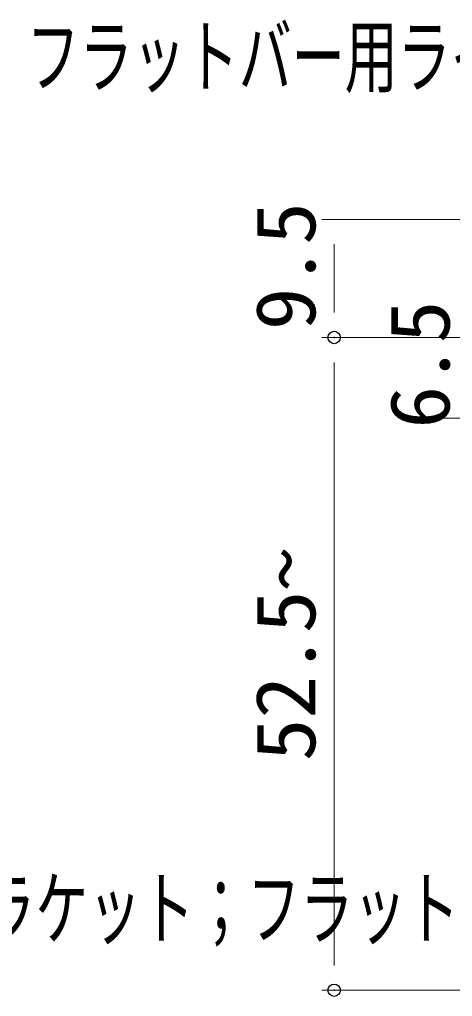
# Model space of a CAD drawing. Units: millimetres, scale not verified. Extents: x -401 to 399, y -276 to 278.
# Drawn here: x -237.2 to -202.4, y -145.8 to -67.2 of the extents above; entities that cross this region are included whole.
import ezdxf
from ezdxf.enums import TextEntityAlignment as Align

# ---------------------------------------------------------------- set-up
doc = ezdxf.new("R2010")
doc.units = ezdxf.units.MM
doc.header["$LTSCALE"] = 2
doc.header["$PDMODE"] = 32
doc.header["$PDSIZE"] = 1
doc.linetypes.add('LONG_CHAIN', pattern=[21, 18, -1, 1, -1])
doc.layers.add('0-6_DEFPOINTS', color=1, linetype='Continuous')
for name, color, linetype, lineweight in [('0-7_center', 5, 'LONG_CHAIN', 9), ('0-9_09寸法A', 1, 'Continuous', 9), ('1-4_08文字', 1, 'Continuous', 9)]:
    doc.layers.add(name, color=color, linetype=linetype, lineweight=lineweight)
doc.styles.add('ＭＳ ゴシック', font='')
doc.styles.get('ＭＳ ゴシック').set_extended_font_data('MS Gothic')

msp = doc.modelspace()

# ---------------------------------------------------------------- linework, layer by layer
at = {"layer": '0-6_DEFPOINTS'}
for p in [(-211.927, -92.802), (-211.927, -145.302)]:
    msp.add_point(p, dxfattribs=at)
at = {"layer": '0-7_center'}
for p, q in [((-141.715, -99.302), (-205.276, -99.302)), ((-141.715, -99.302), (-205.276, -99.302)), ((-139.318, -99.302), (-204.731, -99.302))]:
    msp.add_line(p, q, dxfattribs=at)
at = {"layer": '0-9_09寸法A'}
for p, q in [((-171.514, -83.302), (-212.927, -83.302)), ((-211.927, -85.302), (-211.927, -90.802)), ((-171.514, -92.802), (-212.927, -92.802)), ((-171.514, -92.802), (-212.927, -92.802)), ((-211.927, -94.802), (-211.927, -143.302)), ((-193.514, -145.302), (-212.927, -145.302))]:
    msp.add_line(p, q, dxfattribs=at)

# ---------------------------------------------------------------- texts
at = {"layer": '0-9_09寸法A', "color": 2, "style": 'ＭＳ ゴシック', "width": 1.05}
for s, p in [('9.5', (-212.002, -92.219)), ('6.5', (-201.203, -100.131)), ('52.5~', (-212.002, -126.885))]:
    msp.add_text(s, height=4.809, rotation=90, dxfattribs=at).set_placement(p, align=Align.BOTTOM_LEFT)
at = {"layer": '1-4_08文字', "color": 2, "style": 'ＭＳ ゴシック', "width": 0.65}
for s, p in [('フラットバー用ライナー', (-236.666, -74.044)), ('ブラケット；フラットバー（別途）', (-244.498, -142.561))]:
    msp.add_text(s, height=4.809, dxfattribs=at).set_placement(p, align=Align.BOTTOM_LEFT)

doc.saveas('drawing.dxf')
